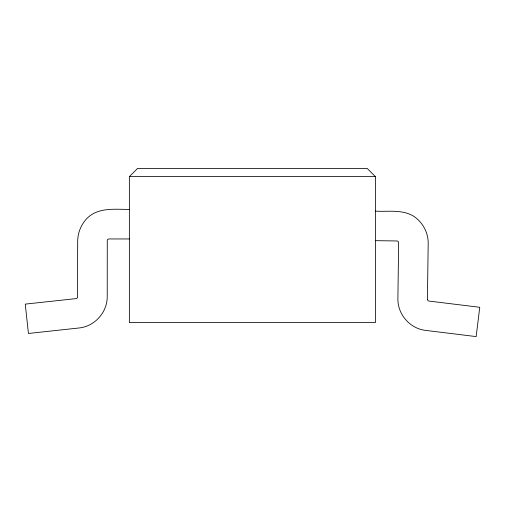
<?xml version="1.0" encoding="UTF-8"?>
<svg xmlns="http://www.w3.org/2000/svg" width="505" height="505" viewBox="0 0 505 505"><rect width="100%" height="100%" fill="white"/><g stroke="black" fill="none" stroke-linecap="round" stroke-linejoin="round"><path stroke-width="0.76" d="M427.413 299.396L428.202 243.044C428.171 232.066 422.325 221.613 412.995 215.837C401.563 209.266 387.935 211.93 375.404 211.134M129.362 176.624L137.562 168.417L367.204 168.417L375.404 176.624L375.404 322.607L129.362 322.607L129.362 176.624L375.404 176.624M129.362 209.43C114.938 209.423 97.945 207.082 86.822 218.558C81.172 224.536 77.928 232.369 77.694 240.595L77.416 297.862L76.23 298.588L25.25 304.117L28.431 333.47L79.411 327.941C94.795 326.205 107.155 312.431 107.218 296.953L107.275 240.172L107.698 239.433L108.859 238.953L129.362 238.953M375.404 240.664L397.063 240.967L397.877 241.194L398.628 242.204L397.889 299.421C397.953 314.741 410.06 328.427 425.26 330.352L476.158 336.595L479.75 307.293L428.852 301.049L427.994 300.671L427.413 299.421"/></g></svg>
